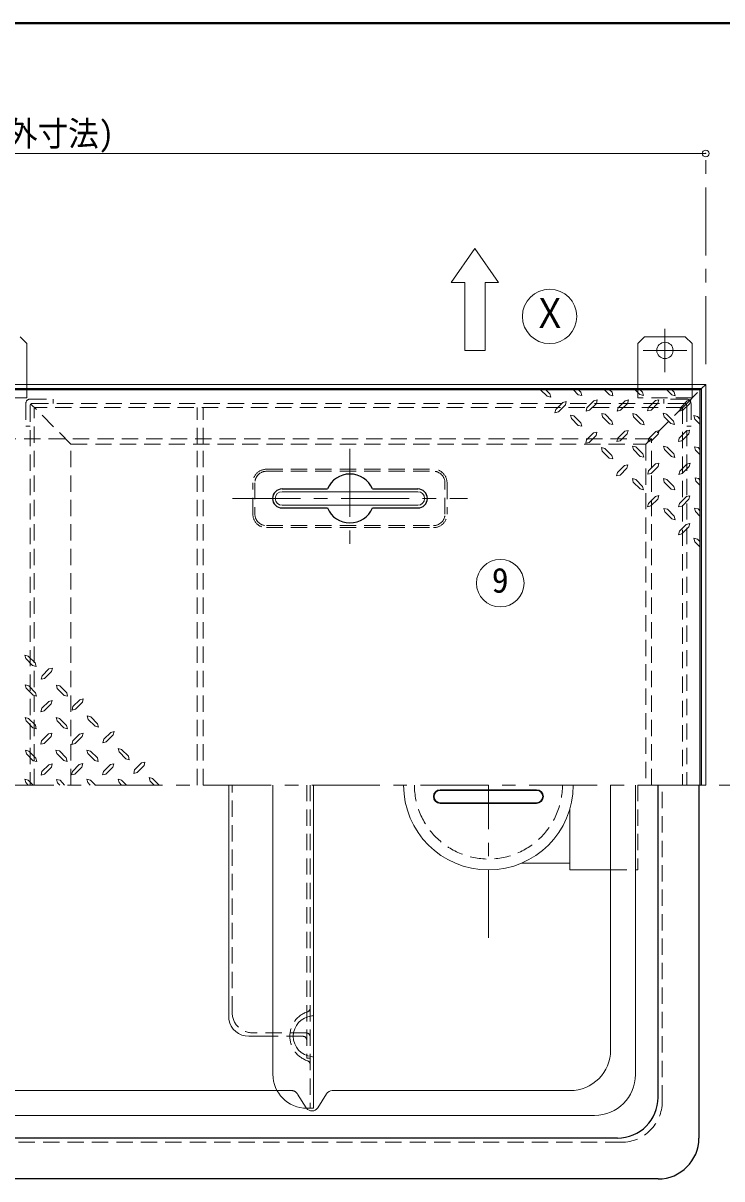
# Model space of a CAD drawing. Units: millimetres at full size, sheet at 1:10; details may follow other scales. Extents: x -2093 to 1957, y -1409 to 1401.
# Drawn here: x -1015 to -501, y 550 to 1401 of the extents above; entities that cross this region are included whole.
import ezdxf
from ezdxf.enums import TextEntityAlignment as Align

# ---------------------------------------------------------------- set-up
doc = ezdxf.new("R2010")
doc.units = ezdxf.units.MM
doc.header["$LTSCALE"] = 10
doc.header["$PDMODE"] = 32
doc.header["$PDSIZE"] = 5
doc.linetypes.add('CHAIN1', pattern=[8, 5, -1, 1, -1])
doc.linetypes.add('DASHED1', pattern=[1.8, 1.2, -0.6])
doc.layers.add('0-0_ﾚｲﾔ1', color=4, linetype='Continuous', lineweight=9)
doc.styles.add('ＭＳ ゴシック', font='')
doc.styles.get('ＭＳ ゴシック').set_extended_font_data('MS Gothic')

msp = doc.modelspace()

# ---------------------------------------------------------------- linework, layer by layer
at = {"layer": '0-0_ﾚｲﾔ1', "color": 1, "lineweight": 40}
msp.add_line((1957.35, 1401.26), (-2092.65, 1401.26), dxfattribs=at)
at = {"layer": '0-0_ﾚｲﾔ1'}
for p, q in [((-512.65, 1305.26), (-1552.65, 1305.26)), ((-1012.65, 1165.26), (-1017.65, 1170.26)), ((-557.65, 1170.26), (-562.65, 1165.26)), ((-557.65, 1170.26), (-527.65, 1170.26)), ((-522.65, 1165.26), (-527.65, 1170.26)), ((-1012.65, 1165.26), (-1012.65, 1135.26)), ((-562.65, 1165.26), (-562.65, 1135.26)), ((-522.65, 1165.26), (-522.65, 1135.26)), ((-515.65, 1132.26), (-516.65, 1131.26)), ((-634.2, 1131.26), (-629.35, 1126.52)), ((-610.06, 1131.26), (-606.45, 1127.64)), ((-603.87, 1127), (-606.45, 1127.64)), ((-606.37, 1131.26), (-604.6, 1129.49)), ((-604.6, 1129.49), (-603.87, 1127)), ((-587.16, 1131.26), (-583.54, 1127.64)), ((-580.97, 1126.92), (-583.54, 1127.64)), ((-583.38, 1131.26), (-581.62, 1129.49)), ((-581.62, 1129.49), (-580.97, 1126.92)), ((-564.52, 1131.26), (-561.12, 1127.72)), ((-558.55, 1127.08), (-561.12, 1127.72)), ((-560.88, 1131.26), (-559.2, 1129.57)), ((-559.2, 1129.57), (-558.55, 1127.08)), ((-541.28, 1131.26), (-537.66, 1127.64)), ((-535.09, 1126.92), (-537.66, 1127.64)), ((-537.58, 1131.26), (-535.81, 1129.49)), ((-535.81, 1129.49), (-535.09, 1126.92)), ((-623, 1116.87), (-623.64, 1114.38)), ((-621.07, 1115.03), (-623.64, 1114.38)), ((-621.07, 1115.03), (-616.01, 1120.09)), ((-600.1, 1118.08), (-600.74, 1115.59)), ((-598.17, 1116.23), (-600.74, 1115.59)), ((-598.17, 1116.23), (-593.11, 1121.29)), ((-577.2, 1118), (-577.84, 1115.51)), ((-575.27, 1116.15), (-577.84, 1115.51)), ((-575.27, 1116.15), (-570.2, 1121.21)), ((-554.78, 1118.16), (-555.42, 1115.67)), ((-552.85, 1116.31), (-555.42, 1115.67)), ((-552.85, 1116.31), (-547.79, 1121.37)), ((-531.31, 1118), (-531.95, 1115.51)), ((-529.38, 1116.15), (-531.95, 1115.51)), ((-529.38, 1116.15), (-524.32, 1121.21)), ((-611.51, 1110.12), (-612.15, 1112.7)), ((-609.66, 1112.05), (-612.15, 1112.7)), ((-611.51, 1110.12), (-606.45, 1105.06)), ((-609.66, 1112.05), (-604.6, 1106.91)), ((-604.6, 1106.91), (-603.87, 1104.42)), ((-588.61, 1111.33), (-589.25, 1113.9)), ((-586.76, 1113.26), (-589.25, 1113.9)), ((-588.61, 1111.33), (-583.54, 1106.27)), ((-586.76, 1113.26), (-581.7, 1108.12)), ((-581.7, 1108.12), (-580.97, 1105.62)), ((-565.7, 1111.25), (-566.35, 1113.82)), ((-563.86, 1113.18), (-566.35, 1113.82)), ((-565.7, 1111.25), (-560.64, 1106.19)), ((-563.86, 1113.18), (-558.79, 1108.04)), ((-558.79, 1108.04), (-558.07, 1105.54)), ((-543.29, 1111.41), (-543.93, 1113.98)), ((-541.44, 1113.34), (-543.93, 1113.98)), ((-543.29, 1111.41), (-538.22, 1106.35)), ((-541.44, 1113.34), (-536.37, 1108.2)), ((-535.65, 1105.71), (-538.22, 1106.35)), ((-536.37, 1108.2), (-535.65, 1105.71)), ((-518.7, 1111.65), (-521.27, 1112.29)), ((-520.54, 1109.72), (-521.27, 1112.29)), ((-520.54, 1109.72), (-516.65, 1105.83)), ((-518.7, 1111.65), (-516.65, 1109.31)), ((-603.87, 1104.42), (-606.45, 1105.06)), ((-580.97, 1105.62), (-583.54, 1106.27)), ((-575.51, 1093.73), (-570.45, 1098.79)), ((-558.07, 1105.54), (-560.64, 1106.19)), ((-552.61, 1093.65), (-547.54, 1098.71)), ((-530.19, 1093.81), (-525.12, 1098.87)), ((-600.34, 1094.37), (-600.98, 1091.88)), ((-598.41, 1092.53), (-600.98, 1091.88)), ((-598.41, 1092.53), (-593.35, 1097.59)), ((-577.44, 1095.58), (-578.08, 1093.09)), ((-575.51, 1093.73), (-578.08, 1093.09)), ((-565.87, 1087.3), (-566.51, 1089.87)), ((-564.02, 1089.23), (-566.51, 1089.87)), ((-554.54, 1095.5), (-555.18, 1093.01)), ((-552.61, 1093.65), (-555.18, 1093.01)), ((-542.96, 1087.22), (-543.61, 1089.79)), ((-541.12, 1089.15), (-543.61, 1089.79)), ((-532.12, 1095.66), (-532.76, 1093.17)), ((-530.19, 1093.81), (-532.76, 1093.17)), ((-518.21, 1088.67), (-520.79, 1089.31)), ((-520.06, 1086.74), (-520.79, 1089.31)), ((-588.77, 1086.1), (-589.41, 1088.67)), ((-586.92, 1088.03), (-589.41, 1088.67)), ((-588.77, 1086.1), (-583.7, 1081.04)), ((-586.92, 1088.03), (-581.86, 1082.88)), ((-581.13, 1080.39), (-583.7, 1081.04)), ((-581.86, 1082.88), (-581.13, 1080.39)), ((-565.87, 1087.3), (-560.8, 1082.24)), ((-564.02, 1089.23), (-558.95, 1084.09)), ((-558.23, 1081.6), (-560.8, 1082.24)), ((-558.95, 1084.09), (-558.23, 1081.6)), ((-542.96, 1087.22), (-537.9, 1082.16)), ((-541.12, 1089.15), (-536.05, 1084.01)), ((-535.33, 1081.52), (-537.9, 1082.16)), ((-536.05, 1084.01), (-535.33, 1081.52)), ((-520.06, 1086.74), (-516.65, 1083.33)), ((-518.21, 1088.67), (-516.65, 1087.1)), ((-575.67, 1068.5), (-570.61, 1073.56)), ((-552.77, 1069.71), (-547.7, 1074.77)), ((-529.87, 1069.62), (-524.8, 1074.69)), ((-577.6, 1070.35), (-578.24, 1067.86)), ((-575.67, 1068.5), (-578.24, 1067.86)), ((-566.03, 1063.36), (-566.67, 1065.93)), ((-564.18, 1065.29), (-566.67, 1065.93)), ((-564.18, 1065.29), (-559.12, 1060.14)), ((-554.7, 1071.55), (-555.34, 1069.06)), ((-552.77, 1069.71), (-555.34, 1069.06)), ((-543.12, 1063.28), (-543.77, 1065.85)), ((-541.28, 1065.21), (-543.77, 1065.85)), ((-541.28, 1065.21), (-536.21, 1060.06)), ((-531.79, 1071.47), (-532.44, 1068.98)), ((-529.87, 1069.62), (-532.44, 1068.98)), ((-517.89, 1065.85), (-520.46, 1066.49)), ((-519.82, 1063.92), (-520.46, 1066.49)), ((-519.82, 1063.92), (-516.65, 1060.75)), ((-517.89, 1065.85), (-516.65, 1064.6)), ((-566.03, 1063.36), (-560.96, 1058.29)), ((-558.39, 1057.65), (-560.96, 1058.29)), ((-559.12, 1060.14), (-558.39, 1057.65)), ((-543.12, 1063.28), (-538.06, 1058.21)), ((-535.49, 1057.57), (-538.06, 1058.21)), ((-536.21, 1060.06), (-535.49, 1057.57)), ((-554.86, 1047.61), (-555.5, 1045.12)), ((-552.93, 1045.76), (-547.87, 1050.82)), ((-531.95, 1047.53), (-532.6, 1045.04)), ((-530.03, 1045.68), (-524.96, 1050.74)), ((-552.93, 1045.76), (-555.5, 1045.12)), ((-540.87, 1043.27), (-543.45, 1043.91)), ((-542.72, 1041.34), (-543.45, 1043.91)), ((-542.72, 1041.34), (-537.66, 1036.36)), ((-540.87, 1043.27), (-535.81, 1038.21)), ((-530.03, 1045.68), (-532.6, 1045.04)), ((-518.29, 1043.59), (-520.87, 1044.23)), ((-520.14, 1041.66), (-520.87, 1044.23)), ((-520.14, 1041.66), (-516.65, 1038.03)), ((-518.29, 1043.59), (-516.65, 1041.94)), ((-535.09, 1035.63), (-537.66, 1036.36)), ((-535.81, 1038.21), (-535.09, 1035.63)), ((-532.04, 1027.12), (-526.97, 1032.18)), ((-530.11, 1025.27), (-525.12, 1030.33)), ((-532.04, 1027.12), (-532.68, 1024.54)), ((-530.11, 1025.27), (-532.68, 1024.54)), ((-518.7, 1021.33), (-521.27, 1021.97)), ((-520.54, 1019.4), (-521.27, 1021.97)), ((-518.7, 1021.33), (-516.65, 1019.28)), ((-520.54, 1019.4), (-516.65, 1015.35)), ((-1014.2, 935.88), (-1011.63, 935.16)), ((-1013.48, 933.31), (-1014.2, 935.88)), ((-1008.42, 928.25), (-1013.48, 933.31)), ((-1006.57, 930.18), (-1011.63, 935.16)), ((-1008.42, 928.25), (-1005.85, 927.61)), ((-1006.57, 930.18), (-1005.85, 927.61)), ((-996.37, 925.76), (-1001.43, 920.7)), ((-996.37, 925.76), (-993.79, 926.4)), ((-994.44, 923.91), (-993.79, 926.4)), ((-1013.8, 913.95), (-1011.23, 913.3)), ((-1013.08, 911.46), (-1013.8, 913.95)), ((-1008.02, 906.31), (-1013.08, 911.46)), ((-1006.17, 908.24), (-1011.23, 913.3)), ((-990.9, 913.87), (-988.33, 913.22)), ((-990.18, 911.37), (-990.9, 913.87)), ((-985.12, 906.23), (-990.18, 911.37)), ((-983.27, 908.16), (-988.33, 913.22)), ((-1008.02, 906.31), (-1005.53, 905.67)), ((-1006.17, 908.24), (-1005.53, 905.67)), ((-996.53, 901.81), (-993.95, 902.46)), ((-994.6, 899.96), (-993.95, 902.46)), ((-985.12, 906.23), (-982.62, 905.59)), ((-983.27, 908.16), (-982.62, 905.59)), ((-973.62, 903.02), (-978.69, 897.96)), ((-973.62, 903.02), (-971.05, 903.66)), ((-971.7, 901.17), (-971.05, 903.66)), ((-996.53, 901.81), (-1001.59, 896.75)), ((-1013.96, 890), (-1011.39, 889.36)), ((-1013.24, 887.51), (-1013.96, 890)), ((-1008.18, 882.37), (-1013.24, 887.51)), ((-1006.33, 884.29), (-1011.39, 889.36)), ((-991.06, 889.92), (-988.49, 889.28)), ((-990.34, 887.43), (-991.06, 889.92)), ((-985.28, 882.29), (-990.34, 887.43)), ((-983.43, 884.21), (-988.49, 889.28)), ((-968.16, 891.12), (-965.59, 890.48)), ((-967.44, 888.63), (-968.16, 891.12)), ((-962.37, 883.49), (-967.44, 888.63)), ((-960.53, 885.42), (-965.59, 890.48)), ((-960.53, 885.42), (-959.88, 882.85)), ((-1008.18, 882.37), (-1005.69, 881.72)), ((-1006.33, 884.29), (-1005.69, 881.72)), ((-996.69, 877.87), (-1001.75, 872.8)), ((-996.69, 877.87), (-994.12, 878.51)), ((-994.76, 876.02), (-994.12, 878.51)), ((-985.28, 882.29), (-982.79, 881.64)), ((-983.43, 884.21), (-982.79, 881.64)), ((-973.79, 877.79), (-978.85, 872.72)), ((-973.79, 877.79), (-971.21, 878.43)), ((-971.86, 875.94), (-971.21, 878.43)), ((-962.37, 883.49), (-959.88, 882.85)), ((-950.88, 878.99), (-955.95, 873.93)), ((-950.88, 878.99), (-948.31, 879.63)), ((-948.95, 877.14), (-948.31, 879.63)), ((-1013.64, 865.81), (-1011.07, 865.17)), ((-1012.92, 863.32), (-1013.64, 865.81)), ((-1007.86, 858.18), (-1012.92, 863.32)), ((-1006.01, 860.11), (-1011.07, 865.17)), ((-1006.01, 860.11), (-1005.37, 857.54)), ((-991.22, 865.97), (-988.65, 865.33)), ((-990.5, 863.48), (-991.22, 865.97)), ((-985.44, 858.34), (-990.5, 863.48)), ((-983.59, 860.27), (-988.65, 865.33)), ((-983.59, 860.27), (-982.95, 857.7)), ((-968.32, 865.89), (-965.75, 865.25)), ((-967.6, 863.4), (-968.32, 865.89)), ((-962.54, 858.26), (-967.6, 863.4)), ((-960.69, 860.19), (-965.75, 865.25)), ((-960.69, 860.19), (-960.04, 857.62)), ((-945.42, 867.1), (-942.85, 866.46)), ((-944.7, 864.61), (-945.42, 867.1)), ((-939.63, 859.46), (-944.7, 864.61)), ((-937.79, 861.39), (-942.85, 866.46)), ((-937.79, 861.39), (-937.14, 858.82)), ((-1007.86, 858.18), (-1005.37, 857.54)), ((-996.45, 855.21), (-1001.51, 850.14)), ((-996.45, 855.21), (-993.87, 855.85)), ((-994.52, 853.36), (-993.87, 855.85)), ((-985.44, 858.34), (-982.95, 857.7)), ((-974.03, 855.37), (-979.09, 850.3)), ((-974.03, 855.37), (-971.45, 856.01)), ((-972.1, 853.52), (-971.45, 856.01)), ((-962.54, 858.26), (-960.04, 857.62)), ((-951.12, 855.29), (-956.19, 850.22)), ((-951.12, 855.29), (-948.55, 855.93)), ((-949.2, 853.44), (-948.55, 855.93)), ((-939.63, 859.46), (-937.14, 858.82)), ((-928.22, 856.49), (-933.29, 851.43)), ((-928.22, 856.49), (-925.65, 857.13)), ((-926.29, 854.64), (-925.65, 857.13)), ((-1014.2, 844.6), (-1011.63, 843.87)), ((-1013.48, 842.03), (-1014.2, 844.6)), ((-1008.02, 840.26), (-1011.63, 843.87)), ((-990.74, 844.44), (-988.17, 843.79)), ((-990.1, 841.95), (-990.74, 844.44)), ((-984.77, 840.26), (-988.17, 843.79)), ((-968.32, 844.6), (-965.75, 843.87)), ((-967.68, 842.03), (-968.32, 844.6)), ((-962.13, 840.26), (-965.75, 843.87)), ((-945.42, 844.52), (-942.85, 843.87)), ((-944.7, 842.03), (-945.42, 844.52)), ((-939.23, 840.26), (-942.85, 843.87)), ((-915.09, 840.26), (-919.95, 845)), ((-1011.71, 840.26), (-1013.48, 842.03)), ((-988.41, 840.26), (-990.1, 841.95)), ((-965.91, 840.26), (-967.68, 842.03)), ((-942.93, 840.26), (-944.7, 842.03)), ((-863.9, 840.26), (-863.9, 667.53)), ((-708.15, 836.76), (-637.15, 836.76)), ((-582.65, 645.26), (-582.65, 840.26)), ((-564.44, 627.05), (-564.44, 840.26)), ((-708.15, 826.76), (-637.15, 826.76)), ((-612.65, 822.76), (-612.65, 777.76)), ((-612.65, 782.76), (-648.15, 782.76)), ((-612.65, 777.76), (-582.65, 777.76)), ((-801.4, 638.83), (-801.4, 671.69)), ((-849.15, 655.26), (-831.4, 655.26)), ((-1236.97, 615.26), (-828.33, 615.26)), ((-791.87, 612.93), (-798.42, 602.58)), ((-787.65, 615.26), (-612.65, 615.26)), ((-594.44, 597.05), (-1470.86, 597.05))]:
    msp.add_line(p, q, dxfattribs=at)
at = {"layer": '0-0_ﾚｲﾔ1', "linetype": 'CHAIN1'}
for p, q in [((-512.65, 1150.26), (-512.65, 1305.26)), ((-542.65, 1176.26), (-542.65, 1144.26)), ((-558.65, 1160.26), (-526.65, 1160.26)), ((-774.65, 1087.76), (-774.65, 1014.76)), ((-861.15, 1051.26), (-688.15, 1051.26)), ((-1922.65, 840.26), (-117.65, 840.26)), ((-672.65, 727.76), (-672.65, 840.26))]:
    msp.add_line(p, q, dxfattribs=at)
at = {"layer": '0-0_ﾚｲﾔ1', "color": 7, "lineweight": 18}
for p, q in [((-682.65, 1235.26), (-700.15, 1210.26)), ((-682.65, 1235.26), (-665.15, 1210.26)), ((-675.15, 1160.26), (-675.15, 1210.26)), ((-665.15, 1210.26), (-675.15, 1210.26)), ((-675.15, 1160.26), (-690.15, 1160.26)), ((-512.65, 1135.26), (-1552.65, 1135.26)), ((-515.65, 1132.26), (-1549.65, 1132.26)), ((-515.65, 1132.26), (-512.65, 1135.26)), ((-515.65, 1132.26), (-515.65, 840.26)), ((-512.65, 1135.26), (-512.65, 840.26)), ((-824.65, 1056.26), (-724.65, 1056.26)), ((-824.65, 1046.26), (-724.65, 1046.26)), ((-831.4, 840.26), (-831.4, 627.26)), ((-801.4, 840.26), (-801.4, 671.69)), ((-708.15, 836.26), (-637.15, 836.26)), ((-708.15, 827.26), (-637.15, 827.26)), ((-801.4, 638.83), (-801.4, 602.26)), ((-806.4, 602.26), (-801.4, 602.26))]:
    msp.add_line(p, q, dxfattribs=at)
at = {"layer": '0-0_ﾚｲﾔ1', "linetype": 'DASHED1'}
for p, q in [((-1012.65, 1135.26), (-1012.65, 1125.26)), ((-562.65, 1135.26), (-562.65, 1125.26)), ((-522.65, 1135.26), (-522.65, 1125.26)), ((-1012.65, 1125.26), (-1052.65, 1125.26)), ((-1010.15, 1124.46), (-993.35, 1124.46)), ((-993.35, 1124.46), (-993.35, 1121.26)), ((-522.65, 1125.26), (-562.65, 1125.26)), ((-543.45, 1124.46), (-543.45, 1121.26)), ((-526.65, 1124.46), (-543.45, 1124.46)), ((-527.12, 1120.79), (-516.65, 1131.26)), ((-1013.35, 1121.26), (-1013.35, 1104.46)), ((-529.65, 1118.26), (-1007.15, 1118.26)), ((-1007.15, 840.26), (-1007.15, 1118.26)), ((-887.15, 1091.26), (-887.15, 1118.26)), ((-882.65, 1091.26), (-882.65, 1118.26)), ((-529.65, 1118.26), (-529.65, 840.26)), ((-523.45, 1121.26), (-523.45, 1104.46)), ((-1010.15, 1104.46), (-1013.35, 1104.46)), ((-526.65, 1104.46), (-523.45, 1104.46)), ((-552.65, 1095.26), (-1512.65, 1095.26)), ((-552.65, 840.26), (-552.65, 1095.26)), ((-861.4, 672.76), (-861.4, 840.26)), ((-803.9, 840.26), (-803.9, 602.26)), ((-562.65, 840.26), (-562.65, 777.76)), ((-582.65, 777.76), (-562.65, 777.76)), ((-806.9, 657.76), (-846.4, 657.76)), ((-809.4, 655.26), (-831.4, 655.26)), ((-828.33, 615.26), (-817.65, 615.26)), ((-806.87, 602.58), (-813.42, 612.93))]:
    msp.add_line(p, q, dxfattribs=at)
at = {"layer": '0-0_ﾚｲﾔ1', "color": 5, "lineweight": 25}
for p, q in [((-516.65, 1131.26), (-1548.65, 1131.26)), ((-516.65, 840.26), (-516.65, 1131.26)), ((-824.65, 1058.26), (-791.23, 1058.26)), ((-758.06, 1058.26), (-724.65, 1058.26)), ((-824.65, 1044.26), (-791.23, 1044.26)), ((-758.06, 1044.26), (-724.65, 1044.26)), ((-547.65, 610.26), (-547.65, 840.26)), ((-517.65, 840.26), (-517.65, 580.26)), ((-577.65, 580.26), (-1487.65, 580.26)), ((-547.65, 550.26), (-1517.65, 550.26))]:
    msp.add_line(p, q, dxfattribs=at)
at = {"layer": '0-0_ﾚｲﾔ1', "color": 7, "linetype": 'DASHED1', "lineweight": 18}
for p, q in [((-1010.15, 1119.66), (-1010.15, 840.26)), ((-980.15, 1091.26), (-1009.68, 1120.79)), ((-1008.55, 1121.26), (-528.25, 1121.26)), ((-527.12, 1120.79), (-556.65, 1091.26)), ((-526.65, 1119.66), (-526.65, 840.26)), ((-980.15, 1091.26), (-556.65, 1091.26)), ((-980.15, 840.26), (-980.15, 1091.26)), ((-887.15, 840.26), (-887.15, 1091.26)), ((-882.65, 840.26), (-882.65, 1091.26)), ((-556.65, 1091.26), (-556.65, 840.26)), ((-836.15, 1072.76), (-713.15, 1072.76)), ((-836.15, 1071.26), (-713.15, 1071.26)), ((-846.15, 1039.76), (-846.15, 1062.76)), ((-844.65, 1062.76), (-844.65, 1039.76)), ((-704.65, 1039.76), (-704.65, 1062.76)), ((-703.15, 1062.76), (-703.15, 1039.76)), ((-836.15, 1031.26), (-713.15, 1031.26)), ((-836.15, 1029.76), (-713.15, 1029.76)), ((-544.65, 607.26), (-544.65, 840.26)), ((-574.65, 577.26), (-1490.65, 577.26))]:
    msp.add_line(p, q, dxfattribs=at)
at = {"layer": '0-0_ﾚｲﾔ1', "color": 7, "lineweight": 18}
msp.add_lwpolyline([(-690.15, 1160.26), (-690.15, 1210.26), (-700.15, 1210.26)], dxfattribs=at)
at = {"layer": '0-0_ﾚｲﾔ1'}
for points in [[(-630.39, 1131.26), (-627.5, 1128.37), (-626.78, 1125.79), (-629.35, 1126.52)], [(-600.1, 1118.08), (-594.95, 1123.22), (-592.46, 1123.87), (-593.11, 1121.29)], [(-577.2, 1118), (-572.05, 1123.14), (-569.56, 1123.79), (-570.2, 1121.21)], [(-554.78, 1118.16), (-549.63, 1123.3), (-547.14, 1123.95), (-547.79, 1121.37)], [(-531.31, 1118), (-526.17, 1123.14), (-523.68, 1123.79), (-524.32, 1121.21)], [(-623, 1116.87), (-617.86, 1122.02), (-615.37, 1122.66), (-616.01, 1120.09)], [(-600.34, 1094.37), (-595.2, 1099.52), (-592.7, 1100.16), (-593.35, 1097.59)], [(-577.44, 1095.58), (-572.29, 1100.72), (-569.8, 1101.37), (-570.45, 1098.79)], [(-554.54, 1095.5), (-549.39, 1100.64), (-546.9, 1101.29), (-547.54, 1098.71)], [(-532.12, 1095.66), (-526.97, 1100.8), (-524.48, 1101.45), (-525.12, 1098.87)], [(-577.6, 1070.35), (-572.45, 1075.49), (-569.96, 1076.13), (-570.61, 1073.56)], [(-554.7, 1071.55), (-549.55, 1076.7), (-547.06, 1077.34), (-547.7, 1074.77)], [(-531.79, 1071.47), (-526.65, 1076.62), (-524.16, 1077.26), (-524.8, 1074.69)], [(-554.86, 1047.61), (-549.71, 1052.75), (-547.22, 1053.39), (-547.87, 1050.82)], [(-531.95, 1047.53), (-526.81, 1052.67), (-524.32, 1053.31), (-524.96, 1050.74)], [(-526.97, 1032.18), (-524.4, 1032.9), (-525.12, 1030.33)], [(-994.44, 923.91), (-999.58, 918.77), (-1002.07, 918.12), (-1001.43, 920.7)], [(-994.6, 899.96), (-999.74, 894.82), (-1002.23, 894.18), (-1001.59, 896.75)], [(-971.7, 901.17), (-976.84, 896.03), (-979.33, 895.38), (-978.69, 897.96)], [(-948.95, 877.14), (-954.1, 872), (-956.59, 871.36), (-955.95, 873.93)], [(-994.76, 876.02), (-999.9, 870.87), (-1002.39, 870.23), (-1001.75, 872.8)], [(-971.86, 875.94), (-977, 870.79), (-979.49, 870.15), (-978.85, 872.72)], [(-994.52, 853.36), (-999.66, 848.21), (-1002.15, 847.57), (-1001.51, 850.14)], [(-972.1, 853.52), (-977.24, 848.37), (-979.73, 847.73), (-979.09, 850.3)], [(-949.2, 853.44), (-954.34, 848.29), (-956.83, 847.65), (-956.19, 850.22)], [(-926.29, 854.64), (-931.44, 849.5), (-933.93, 848.86), (-933.29, 851.43)], [(-918.9, 840.26), (-921.79, 843.15), (-922.52, 845.72), (-919.95, 845)]]:
    msp.add_lwpolyline(points, dxfattribs=at)
at = {"layer": '0-0_ﾚｲﾔ1', "linetype": 'DASHED1'}
msp.add_lwpolyline([(-806.4, 840.26), (-806.4, 639.26), (-803.9, 639.26)], dxfattribs=at)
at = {"layer": '0-0_ﾚｲﾔ1', "color": 7, "lineweight": 18}
for centre, radius in [((-627.65, 1185.26), 20), ((-663.95, 988.9), 17.5)]:
    msp.add_circle(centre, radius, dxfattribs=at)
at = {"layer": '0-0_ﾚｲﾔ1'}
msp.add_circle((-542.65, 1160.26), 6, dxfattribs=at)
at = {"layer": '0-0_ﾚｲﾔ1', "linetype": 'DASHED1'}
for centre, radius, start, end in [((-1010.15, 1121.26), 3.2, 90, 180), ((-526.65, 1121.26), 3.2, 0, 90), ((-672.65, 840.26), 54.5, 180, 360), ((-846.4, 672.76), 15, 180, 270), ((-799.9, 655.26), 19, 108.553, 251.447), ((-806.9, 676.12), 3, 288.553, 360), ((-806.9, 654.76), 3, 0, 90), ((-809.4, 652.26), 3, 0, 90), ((-806.9, 634.4), 3, 0, 71.447), ((-817.65, 610.26), 5, 32.33353, 90), ((-802.65, 605.26), 5, 212.33353, 216.85186)]:
    msp.add_arc(centre, radius, start, end, dxfattribs=at)
at = {"layer": '0-0_ﾚｲﾔ1', "color": 7, "linetype": 'DASHED1', "lineweight": 18}
for centre, radius, start, end in [((-1008.55, 1119.66), 1.6, 90, 180), ((-528.25, 1119.66), 1.6, 0, 90), ((-836.15, 1062.76), 10, 90, 180), ((-713.15, 1062.76), 10, 0, 90), ((-836.15, 1062.76), 8.5, 90, 180), ((-713.15, 1062.76), 8.5, 0, 90), ((-836.15, 1039.76), 10, 180, 270), ((-836.15, 1039.76), 8.5, 180, 270), ((-713.15, 1039.76), 10, 270, 0), ((-713.15, 1039.76), 8.5, 270, 0), ((-574.65, 607.26), 30, 270, 0)]:
    msp.add_arc(centre, radius, start, end, dxfattribs=at)
at = {"layer": '0-0_ﾚｲﾔ1', "color": 5, "lineweight": 25}
for centre, radius, start, end in [((-774.65, 1051.26), 18, 22.88538, 157.11462), ((-824.65, 1051.26), 7, 90, 270), ((-724.65, 1051.26), 7, 270, 90), ((-774.65, 1051.26), 18, 202.88538, 337.11462), ((-577.65, 610.26), 30, 270, 0), ((-547.65, 580.26), 30, 270, 0)]:
    msp.add_arc(centre, radius, start, end, dxfattribs=at)
at = {"layer": '0-0_ﾚｲﾔ1', "color": 7, "lineweight": 18}
for centre, radius, start, end in [((-824.65, 1051.26), 5, 90, 270), ((-724.65, 1051.26), 5, 270, 90), ((-708.15, 831.76), 4.5, 90, 270), ((-637.15, 831.76), 4.5, 270, 90), ((-801.4, 655.26), 15, 95.21591, 264.78409), ((-802.9, 671.69), 1.5, 275.21591, 0), ((-802.9, 638.83), 1.5, 0, 84.78409), ((-806.4, 627.26), 25, 180, 270)]:
    msp.add_arc(centre, radius, start, end, dxfattribs=at)
at = {"layer": '0-0_ﾚｲﾔ1'}
for centre, radius, start, end in [((-672.65, 840.26), 62.5, 180, 360), ((-708.15, 831.76), 5, 90, 270), ((-637.15, 831.76), 5, 270, 90), ((-849.15, 670.26), 15, 190.47531, 270), ((-612.65, 645.26), 30, 270, 0), ((-594.44, 627.05), 30, 270, 0), ((-787.65, 610.26), 5, 90, 147.66647), ((-802.65, 605.26), 5, 216.85186, 327.66647)]:
    msp.add_arc(centre, radius, start, end, dxfattribs=at)
at = {"layer": '0-0_ﾚｲﾔ1', "color": 1}
msp.add_point((-512.65, 1305.26), dxfattribs=at)

# ---------------------------------------------------------------- texts
at = {"layer": '0-0_ﾚｲﾔ1', "color": 7, "style": 'ＭＳ ゴシック'}
for s, height, width, p in [('1,040(枠外寸法)', 18.33, 0.9, (-1117.02, 1305.26)), ('Ｘ', 21.99, 0.85, (-640.15, 1170.26))]:
    msp.add_text(s, height=height, dxfattribs=dict(at, width=width)).set_placement(p, align=Align.BOTTOM_LEFT)
msp.add_text('9', height=18.33, dxfattribs=at).set_placement((-670.2, 976.4), align=Align.BOTTOM_LEFT)

doc.saveas('drawing.dxf')
